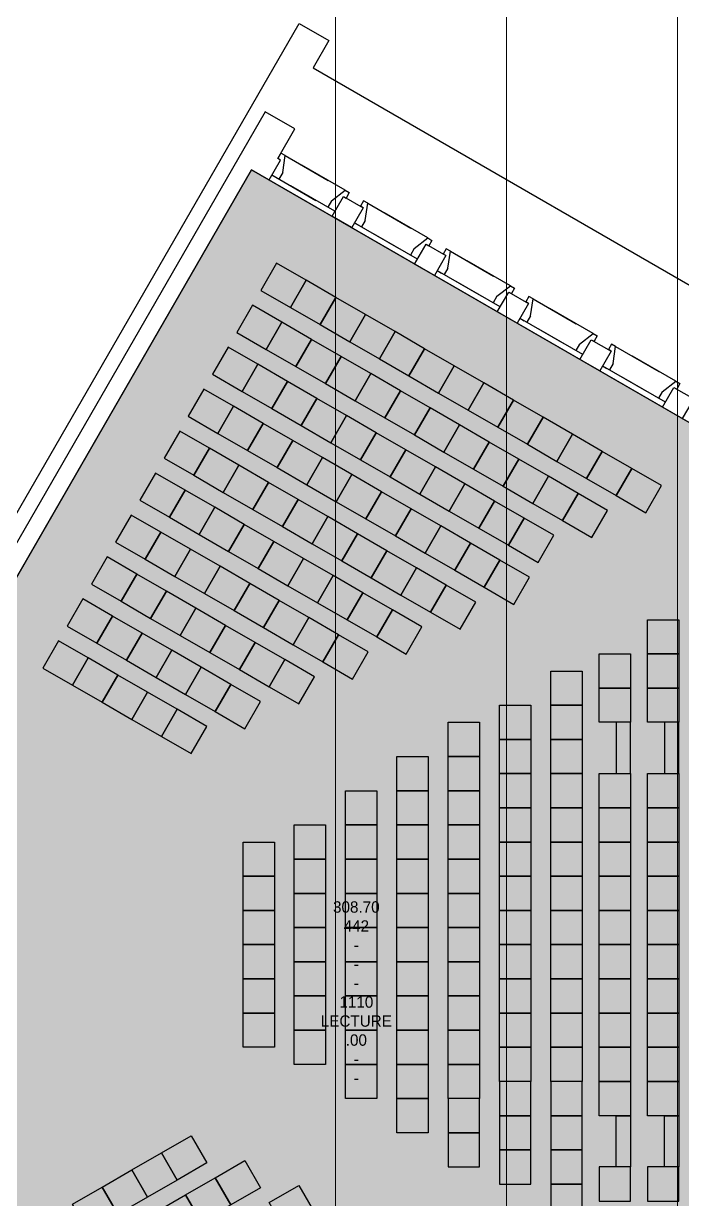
# Model space of a CAD drawing. Header units: millimetres. Extents: x -48619 to 110430, y -11025 to 74938.
# Drawn here: x 59214 to 70780, y 33806 to 54435 of the extents above; entities that cross this region are included whole.
import ezdxf

# ---------------------------------------------------------------- set-up
doc = ezdxf.new("R2010")
doc.units = ezdxf.units.MM
for name, color, linetype in [('Boundaries_and_building_grids', 140, 'Continuous'), ('GROS$', 1, 'Continuous'), ('HL-TMP', 7, 'Continuous'), ('RM$', 5, 'Continuous'), ('RM$TXT', 5, 'Continuous'), ('SHOPFITTING', 4, 'Continuous'), ('WA_EXT', 7, 'Continuous'), ('WN', 4, 'Continuous')]:
    doc.layers.add(name, color=color, linetype=linetype)

msp = doc.modelspace()

# ---------------------------------------------------------------- hatches: boundary and pattern name
at = {"layer": 'HL-TMP', "true_color": 0xcc66ec}
msp.add_hatch(color=213, dxfattribs=at).paths.add_polyline_path([(71937, 40735), (72867, 41275), (72917, 41361), (73569, 42486), (73620, 42572), (72767, 43066), (72767, 45737), (72232, 46663), (71881, 46866), (63217, 51869), (57852, 42576), (57192, 42576), (57192, 42322), (57192, 40566), (56492, 40566), (56492, 38883), (56492, 35986), (57192, 35986), (57192, 33976), (57852, 33976), (63217, 24682), (63524, 24861), (72232, 29888), (72767, 30815), (72767, 33485), (73620, 33979), (72867, 35277), (71937, 35816)], flags=16)

# ---------------------------------------------------------------- linework, layer by layer
at = {"layer": 'Boundaries_and_building_grids', "color": 3, "linetype": 'Continuous', "lineweight": 0}
for p in [(64691, -3551), (67691, -3551), (70691, 16349)]:
    msp.add_xline(p, (0, 1), dxfattribs=at)
at = {"layer": 'GROS$', "linetype": 'Continuous', "flags": 128}
msp.add_lwpolyline([(57783, 43576), (64052, 54435), (64572, 54135), (64297, 53658), (72728, 48791)], dxfattribs=at)
at = {"layer": 'GROS$'}
msp.add_lwpolyline([(57852, 42576), (63217, 51869), (71931, 46839)], dxfattribs=at)
at = {"layer": 'RM$'}
msp.add_lwpolyline([(57852, 33976), (63217, 24682), (63524, 24861), (72232, 29888), (72767, 30815), (72767, 33485), (73620, 33979), (72867, 35277), (71937, 35816), (71937, 40735), (72867, 41275), (72917, 41361), (73569, 42486), (73620, 42572), (72767, 43066), (72767, 45737), (72232, 46663), (71881, 46866), (63217, 51869), (57852, 42576)], dxfattribs=at)
at = {"layer": 'SHOPFITTING', "linetype": 'Continuous'}
for points in [[(63656, 50230), (63381, 49753), (63901, 49453), (64176, 49930), (63656, 50230)], [(64176, 49930), (63901, 49453), (64421, 49153), (64696, 49630), (64176, 49930)], [(64696, 49630), (64421, 49153), (64940, 48853), (65215, 49330), (64696, 49630)], [(63231, 49494), (62956, 49017), (63476, 48717), (63751, 49194), (63231, 49494)], [(65215, 49330), (64940, 48853), (65460, 48553), (65735, 49030), (65215, 49330)], [(63751, 49194), (63476, 48717), (63996, 48417), (64271, 48894), (63751, 49194)], [(64271, 48894), (63996, 48417), (64515, 48117), (64790, 48594), (64271, 48894)], [(65735, 49030), (65460, 48553), (65979, 48253), (66254, 48730), (65735, 49030)], [(62806, 48757), (62531, 48281), (63051, 47981), (63326, 48457), (62806, 48757)], [(66254, 48730), (65979, 48253), (66499, 47953), (66774, 48430), (66254, 48730)], [(64790, 48594), (64515, 48117), (65035, 47817), (65310, 48293), (64790, 48594)], [(63326, 48457), (63051, 47981), (63571, 47681), (63846, 48157), (63326, 48457)], [(65310, 48293), (65035, 47817), (65554, 47517), (65829, 47993), (65310, 48293)], [(66774, 48430), (66499, 47953), (67019, 47653), (67294, 48129), (66774, 48430)], [(63846, 48157), (63571, 47681), (64090, 47381), (64365, 47857), (63846, 48157)], [(67294, 48129), (67019, 47653), (67538, 47353), (67813, 47829), (67294, 48129)], [(62381, 48021), (62106, 47545), (62626, 47245), (62901, 47721), (62381, 48021)], [(65829, 47993), (65554, 47517), (66074, 47217), (66349, 47693), (65829, 47993)], [(62901, 47721), (62626, 47245), (63146, 46945), (63421, 47421), (62901, 47721)], [(64365, 47857), (64090, 47381), (64610, 47081), (64885, 47557), (64365, 47857)], [(66349, 47693), (66074, 47217), (66594, 46917), (66869, 47393), (66349, 47693)], [(67813, 47829), (67538, 47353), (68058, 47053), (68333, 47529), (67813, 47829)], [(64885, 47557), (64610, 47081), (65129, 46781), (65404, 47257), (64885, 47557)], [(68333, 47529), (68058, 47053), (68577, 46753), (68852, 47229), (68333, 47529)], [(61956, 47285), (61681, 46809), (62201, 46509), (62476, 46985), (61956, 47285)], [(63421, 47421), (63146, 46945), (63665, 46645), (63940, 47121), (63421, 47421)], [(65404, 47257), (65129, 46781), (65649, 46481), (65924, 46957), (65404, 47257)], [(66869, 47393), (66594, 46917), (67113, 46617), (67388, 47093), (66869, 47393)], [(63940, 47121), (63665, 46645), (64185, 46345), (64460, 46821), (63940, 47121)], [(67388, 47093), (67113, 46617), (67633, 46317), (67908, 46793), (67388, 47093)], [(68852, 47229), (68577, 46753), (69097, 46453), (69372, 46929), (68852, 47229)], [(62476, 46985), (62201, 46509), (62721, 46209), (62996, 46685), (62476, 46985)], [(65924, 46957), (65649, 46481), (66169, 46181), (66444, 46657), (65924, 46957)], [(69372, 46929), (69097, 46453), (69617, 46153), (69892, 46629), (69372, 46929)], [(62996, 46685), (62721, 46209), (63240, 45909), (63515, 46385), (62996, 46685)], [(64460, 46821), (64185, 46345), (64704, 46045), (64979, 46521), (64460, 46821)], [(66444, 46657), (66169, 46181), (66688, 45881), (66963, 46357), (66444, 46657)], [(67908, 46793), (67633, 46317), (68152, 46017), (68427, 46493), (67908, 46793)], [(69892, 46629), (69617, 46153), (70136, 45853), (70411, 46329), (69892, 46629)], [(61531, 46549), (61256, 46073), (61776, 45773), (62051, 46249), (61531, 46549)], [(64979, 46521), (64704, 46045), (65224, 45745), (65499, 46221), (64979, 46521)], [(68427, 46493), (68152, 46017), (68672, 45717), (68947, 46193), (68427, 46493)], [(62051, 46249), (61776, 45773), (62296, 45473), (62571, 45949), (62051, 46249)], [(63515, 46385), (63240, 45909), (63760, 45609), (64035, 46085), (63515, 46385)], [(65499, 46221), (65224, 45745), (65744, 45445), (66019, 45921), (65499, 46221)], [(66963, 46357), (66688, 45881), (67208, 45581), (67483, 46057), (66963, 46357)], [(64035, 46085), (63760, 45609), (64279, 45309), (64554, 45785), (64035, 46085)], [(67483, 46057), (67208, 45581), (67727, 45281), (68002, 45757), (67483, 46057)], [(68947, 46193), (68672, 45717), (69192, 45417), (69467, 45893), (68947, 46193)], [(61106, 45813), (60831, 45337), (61351, 45037), (61626, 45513), (61106, 45813)], [(62571, 45949), (62296, 45473), (62815, 45173), (63090, 45649), (62571, 45949)], [(66019, 45921), (65744, 45445), (66263, 45145), (66538, 45621), (66019, 45921)], [(63090, 45649), (62815, 45173), (63335, 44873), (63610, 45349), (63090, 45649)], [(64554, 45785), (64279, 45309), (64799, 45009), (65074, 45485), (64554, 45785)], [(66538, 45621), (66263, 45145), (66783, 44845), (67058, 45321), (66538, 45621)], [(68002, 45757), (67727, 45281), (68247, 44981), (68522, 45457), (68002, 45757)], [(61626, 45513), (61351, 45037), (61871, 44737), (62146, 45213), (61626, 45513)], [(65074, 45485), (64799, 45009), (65319, 44709), (65594, 45185), (65074, 45485)], [(62146, 45213), (61871, 44737), (62390, 44437), (62665, 44913), (62146, 45213)], [(63610, 45349), (63335, 44873), (63854, 44573), (64129, 45049), (63610, 45349)], [(65594, 45185), (65319, 44709), (65838, 44409), (66113, 44885), (65594, 45185)], [(67058, 45321), (66783, 44845), (67302, 44545), (67577, 45021), (67058, 45321)], [(60681, 45077), (60406, 44601), (60926, 44301), (61201, 44777), (60681, 45077)], [(64129, 45049), (63854, 44573), (64374, 44273), (64649, 44749), (64129, 45049)], [(67577, 45021), (67302, 44545), (67822, 44245), (68097, 44721), (67577, 45021)], [(61201, 44777), (60926, 44301), (61446, 44000), (61721, 44477), (61201, 44777)], [(62665, 44913), (62390, 44437), (62910, 44137), (63185, 44613), (62665, 44913)], [(66113, 44885), (65838, 44409), (66358, 44109), (66633, 44585), (66113, 44885)], [(63185, 44613), (62910, 44137), (63429, 43837), (63704, 44313), (63185, 44613)], [(64649, 44749), (64374, 44273), (64894, 43973), (65169, 44449), (64649, 44749)], [(66633, 44585), (66358, 44109), (66877, 43809), (67152, 44285), (66633, 44585)], [(61721, 44477), (61446, 44000), (61965, 43700), (62240, 44177), (61721, 44477)], [(65169, 44449), (64894, 43973), (65413, 43673), (65688, 44149), (65169, 44449)], [(60256, 44341), (59981, 43864), (60501, 43564), (60776, 44041), (60256, 44341)], [(62240, 44177), (61965, 43700), (62485, 43400), (62760, 43877), (62240, 44177)], [(63704, 44313), (63429, 43837), (63949, 43536), (64224, 44013), (63704, 44313)], [(65688, 44149), (65413, 43673), (65933, 43373), (66208, 43849), (65688, 44149)], [(60776, 44041), (60501, 43564), (61021, 43264), (61296, 43741), (60776, 44041)], [(64224, 44013), (63949, 43536), (64469, 43236), (64744, 43713), (64224, 44013)], [(70717, 43976), (70717, 43376), (70167, 43376), (70167, 43976), (70717, 43976)], [(61296, 43741), (61021, 43264), (61540, 42964), (61815, 43441), (61296, 43741)], [(62760, 43877), (62485, 43400), (63004, 43100), (63279, 43577), (62760, 43877)], [(59831, 43605), (59556, 43128), (60076, 42828), (60351, 43305), (59831, 43605)], [(63279, 43577), (63004, 43100), (63524, 42800), (63799, 43277), (63279, 43577)], [(64744, 43713), (64469, 43236), (64988, 42936), (65263, 43413), (64744, 43713)], [(61815, 43441), (61540, 42964), (62060, 42664), (62335, 43141), (61815, 43441)], [(69867, 43376), (69867, 42776), (69317, 42776), (69317, 43376), (69867, 43376)], [(70717, 43376), (70717, 42776), (70167, 42776), (70167, 43376), (70717, 43376)], [(60351, 43305), (60076, 42828), (60596, 42528), (60871, 43005), (60351, 43305)], [(62335, 43141), (62060, 42664), (62579, 42364), (62854, 42841), (62335, 43141)], [(63799, 43277), (63524, 42800), (64044, 42500), (64319, 42977), (63799, 43277)], [(60871, 43005), (60596, 42528), (61115, 42228), (61390, 42705), (60871, 43005)], [(69017, 43076), (69017, 42476), (68467, 42476), (68467, 43076), (69017, 43076)], [(69017, 43076), (69017, 42476), (68467, 42476), (68467, 43076), (69017, 43076)], [(61390, 42705), (61115, 42228), (61635, 41928), (61910, 42405), (61390, 42705)], [(62854, 42841), (62579, 42364), (63099, 42064), (63374, 42541), (62854, 42841)], [(69867, 42776), (69867, 42176), (69317, 42176), (69317, 42776), (69867, 42776)], [(70717, 42776), (70717, 42176), (70167, 42176), (70167, 42776), (70717, 42776)], [(61910, 42405), (61635, 41928), (62154, 41628), (62429, 42104), (61910, 42405)], [(68117, 42476), (68117, 41876), (67567, 41876), (67567, 42476), (68117, 42476)], [(68117, 42476), (68117, 41876), (67567, 41876), (67567, 42476), (68117, 42476)], [(69017, 42476), (69017, 41876), (68467, 41876), (68467, 42476), (69017, 42476)], [(69017, 42476), (69017, 41876), (68467, 41876), (68467, 42476), (69017, 42476)], [(67217, 42176), (67217, 41576), (66667, 41576), (66667, 42176), (67217, 42176)], [(67217, 42176), (67217, 41576), (66667, 41576), (66667, 42176), (67217, 42176)], [(69867, 42176), (69617, 42176), (69617, 41276), (69867, 41276), (69867, 42176)], [(70717, 42176), (70467, 42176), (70467, 41276), (70717, 41276), (70717, 42176)], [(68117, 41876), (68117, 41276), (67567, 41276), (67567, 41876), (68117, 41876)], [(68117, 41876), (68117, 41276), (67567, 41276), (67567, 41876), (68117, 41876)], [(69017, 41876), (69017, 41276), (68467, 41276), (68467, 41876), (69017, 41876)], [(69017, 41876), (69017, 41276), (68467, 41276), (68467, 41876), (69017, 41876)], [(66317, 41576), (66317, 40976), (65767, 40976), (65767, 41576), (66317, 41576)], [(67217, 41576), (67217, 40976), (66667, 40976), (66667, 41576), (67217, 41576)], [(67217, 41576), (67217, 40976), (66667, 40976), (66667, 41576), (67217, 41576)], [(68117, 41276), (68117, 40676), (67567, 40676), (67567, 41276), (68117, 41276)], [(68117, 41276), (68117, 40676), (67567, 40676), (67567, 41276), (68117, 41276)], [(69017, 41276), (69017, 40676), (68467, 40676), (68467, 41276), (69017, 41276)], [(69017, 41276), (69017, 40676), (68467, 40676), (68467, 41276), (69017, 41276)], [(69867, 40676), (69317, 40676), (69317, 41276), (69867, 41276), (69867, 40676)], [(70717, 40676), (70167, 40676), (70167, 41276), (70717, 41276), (70717, 40676)], [(65417, 40976), (65417, 40376), (64867, 40376), (64867, 40976), (65417, 40976)], [(66317, 40976), (66317, 40376), (65767, 40376), (65767, 40976), (66317, 40976)], [(66317, 40976), (66317, 40376), (65767, 40376), (65767, 40976), (66317, 40976)], [(67217, 40976), (67217, 40376), (66667, 40376), (66667, 40976), (67217, 40976)], [(67217, 40976), (67217, 40376), (66667, 40376), (66667, 40976), (67217, 40976)], [(68117, 40676), (68117, 40076), (67567, 40076), (67567, 40676), (68117, 40676)], [(68117, 40676), (68117, 40076), (67567, 40076), (67567, 40676), (68117, 40676)], [(69017, 40676), (69017, 40076), (68467, 40076), (68467, 40676), (69017, 40676)], [(69017, 40676), (69017, 40076), (68467, 40076), (68467, 40676), (69017, 40676)], [(69867, 40076), (69317, 40076), (69317, 40676), (69867, 40676), (69867, 40076)], [(70717, 40076), (70167, 40076), (70167, 40676), (70717, 40676), (70717, 40076)], [(64517, 40376), (64517, 39776), (63967, 39776), (63967, 40376), (64517, 40376)], [(65417, 40376), (65417, 39776), (64867, 39776), (64867, 40376), (65417, 40376)], [(65417, 40376), (65417, 39776), (64867, 39776), (64867, 40376), (65417, 40376)], [(66317, 40376), (66317, 39776), (65767, 39776), (65767, 40376), (66317, 40376)], [(66317, 40376), (66317, 39776), (65767, 39776), (65767, 40376), (66317, 40376)], [(67217, 40376), (67217, 39776), (66667, 39776), (66667, 40376), (67217, 40376)], [(67217, 40376), (67217, 39776), (66667, 39776), (66667, 40376), (67217, 40376)], [(63617, 40076), (63617, 39476), (63067, 39476), (63067, 40076), (63617, 40076)], [(68117, 40076), (68117, 39476), (67567, 39476), (67567, 40076), (68117, 40076)], [(68117, 40076), (68117, 39476), (67567, 39476), (67567, 40076), (68117, 40076)], [(69017, 40076), (69017, 39476), (68467, 39476), (68467, 40076), (69017, 40076)], [(69017, 40076), (69017, 39476), (68467, 39476), (68467, 40076), (69017, 40076)], [(69867, 39476), (69317, 39476), (69317, 40076), (69867, 40076), (69867, 39476)], [(70717, 39476), (70167, 39476), (70167, 40076), (70717, 40076), (70717, 39476)], [(64517, 39776), (64517, 39176), (63967, 39176), (63967, 39776), (64517, 39776)], [(64517, 39776), (64517, 39176), (63967, 39176), (63967, 39776), (64517, 39776)], [(65417, 39776), (65417, 39176), (64867, 39176), (64867, 39776), (65417, 39776)], [(65417, 39776), (65417, 39176), (64867, 39176), (64867, 39776), (65417, 39776)], [(66317, 39776), (66317, 39176), (65767, 39176), (65767, 39776), (66317, 39776)], [(66317, 39776), (66317, 39176), (65767, 39176), (65767, 39776), (66317, 39776)], [(67217, 39776), (67217, 39176), (66667, 39176), (66667, 39776), (67217, 39776)], [(67217, 39776), (67217, 39176), (66667, 39176), (66667, 39776), (67217, 39776)], [(63617, 39476), (63617, 38876), (63067, 38876), (63067, 39476), (63617, 39476)], [(68117, 39476), (68117, 38876), (67567, 38876), (67567, 39476), (68117, 39476)], [(68117, 39476), (68117, 38876), (67567, 38876), (67567, 39476), (68117, 39476)], [(69017, 39476), (69017, 38876), (68467, 38876), (68467, 39476), (69017, 39476)], [(69017, 39476), (69017, 38876), (68467, 38876), (68467, 39476), (69017, 39476)], [(69867, 38876), (69317, 38876), (69317, 39476), (69867, 39476), (69867, 38876)], [(70717, 38876), (70167, 38876), (70167, 39476), (70717, 39476), (70717, 38876)], [(64517, 39176), (64517, 38576), (63967, 38576), (63967, 39176), (64517, 39176)], [(64517, 39176), (64517, 38576), (63967, 38576), (63967, 39176), (64517, 39176)], [(65417, 39176), (65417, 38576), (64867, 38576), (64867, 39176), (65417, 39176)], [(65417, 39176), (65417, 38576), (64867, 38576), (64867, 39176), (65417, 39176)], [(66317, 39176), (66317, 38576), (65767, 38576), (65767, 39176), (66317, 39176)], [(66317, 39176), (66317, 38576), (65767, 38576), (65767, 39176), (66317, 39176)], [(67217, 39176), (67217, 38576), (66667, 38576), (66667, 39176), (67217, 39176)], [(67217, 39176), (67217, 38576), (66667, 38576), (66667, 39176), (67217, 39176)], [(63617, 38876), (63617, 38276), (63067, 38276), (63067, 38876), (63617, 38876)], [(68117, 38876), (68117, 38276), (67567, 38276), (67567, 38876), (68117, 38876)], [(68117, 38876), (68117, 38276), (67567, 38276), (67567, 38876), (68117, 38876)], [(69017, 38876), (69017, 38276), (68467, 38276), (68467, 38876), (69017, 38876)], [(69017, 38876), (69017, 38276), (68467, 38276), (68467, 38876), (69017, 38876)], [(69867, 38276), (69317, 38276), (69317, 38876), (69867, 38876), (69867, 38276)], [(70717, 38276), (70167, 38276), (70167, 38876), (70717, 38876), (70717, 38276)], [(64517, 38576), (64517, 37976), (63967, 37976), (63967, 38576), (64517, 38576)], [(64517, 38576), (64517, 37976), (63967, 37976), (63967, 38576), (64517, 38576)], [(65417, 38576), (65417, 37976), (64867, 37976), (64867, 38576), (65417, 38576)], [(65417, 38576), (65417, 37976), (64867, 37976), (64867, 38576), (65417, 38576)], [(66317, 38576), (66317, 37976), (65767, 37976), (65767, 38576), (66317, 38576)], [(66317, 38576), (66317, 37976), (65767, 37976), (65767, 38576), (66317, 38576)], [(67217, 38576), (67217, 37976), (66667, 37976), (66667, 38576), (67217, 38576)], [(67217, 38576), (67217, 37976), (66667, 37976), (66667, 38576), (67217, 38576)], [(63617, 38276), (63617, 37676), (63067, 37676), (63067, 38276), (63617, 38276)], [(68117, 38276), (68117, 37676), (67567, 37676), (67567, 38276), (68117, 38276)], [(68117, 38276), (68117, 37676), (67567, 37676), (67567, 38276), (68117, 38276)], [(69017, 38276), (69017, 37676), (68467, 37676), (68467, 38276), (69017, 38276)], [(69017, 38276), (69017, 37676), (68467, 37676), (68467, 38276), (69017, 38276)], [(69867, 37676), (69317, 37676), (69317, 38276), (69867, 38276), (69867, 37676)], [(70717, 37676), (70167, 37676), (70167, 38276), (70717, 38276), (70717, 37676)], [(64517, 37976), (64517, 37376), (63967, 37376), (63967, 37976), (64517, 37976)], [(64517, 37976), (64517, 37376), (63967, 37376), (63967, 37976), (64517, 37976)], [(65417, 37976), (65417, 37376), (64867, 37376), (64867, 37976), (65417, 37976)], [(65417, 37976), (65417, 37376), (64867, 37376), (64867, 37976), (65417, 37976)], [(66317, 37976), (66317, 37376), (65767, 37376), (65767, 37976), (66317, 37976)], [(66317, 37976), (66317, 37376), (65767, 37376), (65767, 37976), (66317, 37976)], [(67217, 37976), (67217, 37376), (66667, 37376), (66667, 37976), (67217, 37976)], [(67217, 37976), (67217, 37376), (66667, 37376), (66667, 37976), (67217, 37976)], [(63617, 37676), (63617, 37076), (63067, 37076), (63067, 37676), (63617, 37676)], [(68117, 37676), (68117, 37076), (67567, 37076), (67567, 37676), (68117, 37676)], [(68117, 37676), (68117, 37076), (67567, 37076), (67567, 37676), (68117, 37676)], [(69017, 37676), (69017, 37076), (68467, 37076), (68467, 37676), (69017, 37676)], [(69017, 37676), (69017, 37076), (68467, 37076), (68467, 37676), (69017, 37676)], [(69867, 37076), (69317, 37076), (69317, 37676), (69867, 37676), (69867, 37076)], [(70717, 37076), (70167, 37076), (70167, 37676), (70717, 37676), (70717, 37076)], [(64517, 37376), (64517, 36776), (63967, 36776), (63967, 37376), (64517, 37376)], [(64517, 37376), (64517, 36776), (63967, 36776), (63967, 37376), (64517, 37376)], [(65417, 37376), (65417, 36776), (64867, 36776), (64867, 37376), (65417, 37376)], [(65417, 37376), (65417, 36776), (64867, 36776), (64867, 37376), (65417, 37376)], [(66317, 37376), (66317, 36776), (65767, 36776), (65767, 37376), (66317, 37376)], [(66317, 37376), (66317, 36776), (65767, 36776), (65767, 37376), (66317, 37376)], [(67217, 37376), (67217, 36776), (66667, 36776), (66667, 37376), (67217, 37376)], [(67217, 37376), (67217, 36776), (66667, 36776), (66667, 37376), (67217, 37376)], [(63617, 37076), (63617, 36476), (63067, 36476), (63067, 37076), (63617, 37076)], [(68117, 37076), (68117, 36476), (67567, 36476), (67567, 37076), (68117, 37076)], [(68117, 37076), (68117, 36476), (67567, 36476), (67567, 37076), (68117, 37076)], [(69017, 37076), (69017, 36476), (68467, 36476), (68467, 37076), (69017, 37076)], [(69017, 37076), (69017, 36476), (68467, 36476), (68467, 37076), (69017, 37076)], [(69867, 36476), (69317, 36476), (69317, 37076), (69867, 37076), (69867, 36476)], [(70717, 36476), (70167, 36476), (70167, 37076), (70717, 37076), (70717, 36476)], [(64517, 36776), (64517, 36176), (63967, 36176), (63967, 36776), (64517, 36776)], [(64517, 36776), (64517, 36176), (63967, 36176), (63967, 36776), (64517, 36776)], [(65417, 36776), (65417, 36176), (64867, 36176), (64867, 36776), (65417, 36776)], [(65417, 36776), (65417, 36176), (64867, 36176), (64867, 36776), (65417, 36776)], [(66317, 36776), (66317, 36176), (65767, 36176), (65767, 36776), (66317, 36776)], [(66317, 36776), (66317, 36176), (65767, 36176), (65767, 36776), (66317, 36776)], [(67217, 36776), (67217, 36176), (66667, 36176), (66667, 36776), (67217, 36776)], [(67217, 36776), (67217, 36176), (66667, 36176), (66667, 36776), (67217, 36776)], [(68117, 36476), (68117, 35876), (67567, 35876), (67567, 36476), (68117, 36476)], [(69017, 36476), (69017, 35876), (68467, 35876), (68467, 36476), (69017, 36476)], [(69867, 35876), (69317, 35876), (69317, 36476), (69867, 36476), (69867, 35876)], [(70717, 35876), (70167, 35876), (70167, 36476), (70717, 36476), (70717, 35876)], [(65417, 36176), (65417, 35576), (64867, 35576), (64867, 36176), (65417, 36176)], [(65417, 36176), (65417, 35576), (64867, 35576), (64867, 36176), (65417, 36176)], [(66317, 36176), (66317, 35576), (65767, 35576), (65767, 36176), (66317, 36176)], [(66317, 36176), (66317, 35576), (65767, 35576), (65767, 36176), (66317, 36176)], [(67217, 36176), (67217, 35576), (66667, 35576), (66667, 36176), (67217, 36176)], [(68117, 35276), (68117, 35876), (67567, 35876), (67567, 35276), (68117, 35276)], [(69017, 35276), (69017, 35876), (68467, 35876), (68467, 35276), (69017, 35276)], [(69867, 35276), (69317, 35276), (69317, 35876), (69867, 35876), (69867, 35276)], [(70717, 35276), (70167, 35276), (70167, 35876), (70717, 35876), (70717, 35276)], [(66317, 35576), (66317, 34976), (65767, 34976), (65767, 35576), (66317, 35576)], [(66317, 35576), (66317, 34976), (65767, 34976), (65767, 35576), (66317, 35576)], [(67217, 34976), (67217, 35576), (66667, 35576), (66667, 34976), (67217, 34976)], [(68117, 34676), (68117, 35276), (67567, 35276), (67567, 34676), (68117, 34676)], [(69017, 34676), (69017, 35276), (68467, 35276), (68467, 34676), (69017, 34676)], [(69867, 34376), (69617, 34376), (69617, 35276), (69867, 35276), (69867, 34376)], [(70717, 34376), (70467, 34376), (70467, 35276), (70717, 35276), (70717, 34376)], [(61910, 34147), (61635, 34623), (62154, 34923), (62429, 34447), (61910, 34147)], [(67217, 34376), (67217, 34976), (66667, 34976), (66667, 34376), (67217, 34376)], [(68117, 34076), (68117, 34676), (67567, 34676), (67567, 34076), (68117, 34076)], [(69017, 34076), (69017, 34676), (68467, 34676), (68467, 34076), (69017, 34076)], [(61390, 33847), (61115, 34323), (61635, 34623), (61910, 34147), (61390, 33847)], [(62854, 33711), (62579, 34187), (63099, 34487), (63374, 34011), (62854, 33711)], [(60871, 33547), (60596, 34023), (61115, 34323), (61390, 33847), (60871, 33547)], [(69867, 33776), (69867, 34376), (69317, 34376), (69317, 33776), (69867, 33776)], [(70717, 33776), (70717, 34376), (70167, 34376), (70167, 33776), (70717, 33776)], [(62335, 33411), (62060, 33887), (62579, 34187), (62854, 33711), (62335, 33411)], [(63799, 33275), (63524, 33751), (64044, 34051), (64319, 33575), (63799, 33275)], [(69017, 33476), (69017, 34076), (68467, 34076), (68467, 33476), (69017, 33476)], [(60351, 33247), (60076, 33723), (60596, 34023), (60871, 33547), (60351, 33247)], [(61815, 33111), (61540, 33587), (62060, 33887), (62335, 33411), (61815, 33111)]]:
    msp.add_lwpolyline(points, dxfattribs=at)
at = {"layer": 'WA_EXT', "linetype": 'Continuous'}
for p, q in [((63457, 52885), (58083, 43576)), ((63977, 52585), (63457, 52885)), ((63677, 52065), (63977, 52585)), ((63525, 51692), (63725, 52038)), ((63217, 51869), (57852, 42576)), ((63217, 51869), (63525, 51692))]:
    msp.add_line(p, q, dxfattribs=at)
for points in [[(64629, 51054), (64829, 51400), (65175, 51200), (64975, 50854), (64629, 51054)], [(66079, 50216), (66279, 50563), (66626, 50363), (66426, 50016), (66079, 50216)], [(67530, 49379), (67730, 49725), (68076, 49525), (67876, 49179), (67530, 49379)], [(68980, 48541), (69180, 48888), (69527, 48688), (69327, 48341), (68980, 48541)], [(70431, 47704), (70631, 48050), (70977, 47850), (70777, 47504), (70431, 47704)]]:
    msp.add_lwpolyline(points, dxfattribs=at)
at = {"layer": 'WN', "linetype": 'Continuous'}
for p, q in [((63732, 52161), (63677, 52065)), ((63725, 52038), (63677, 52065)), ((63805, 52119), (63732, 52161)), ((63763, 51820), (63805, 52119)), ((63805, 52119), (64564, 51680)), ((63763, 51820), (63698, 51707)), ((64859, 51510), (64100, 51948)), ((63575, 51778), (63652, 51734)), ((63575, 51778), (64345, 51333)), ((64679, 51141), (63909, 51585)), ((64621, 51324), (64859, 51510)), ((64829, 51400), (64876, 51373)), ((64859, 51510), (64931, 51468)), ((64931, 51468), (64876, 51373)), ((64621, 51324), (64556, 51212)), ((65183, 51323), (65128, 51228)), ((65175, 51200), (65128, 51228)), ((65255, 51281), (65183, 51323)), ((65213, 50982), (65255, 51281)), ((65255, 51281), (66014, 50843)), ((65213, 50982), (65148, 50870)), ((66309, 50673), (65550, 51111)), ((65025, 50941), (65795, 50496)), ((65025, 50941), (65102, 50896)), ((66129, 50303), (65359, 50748)), ((66071, 50487), (66309, 50673)), ((66279, 50563), (66327, 50535)), ((66309, 50673), (66382, 50630)), ((66382, 50630), (66327, 50535)), ((66071, 50487), (66006, 50374)), ((66633, 50485), (66578, 50390)), ((66626, 50363), (66578, 50390)), ((66706, 50443), (66633, 50485)), ((66664, 50145), (66706, 50443)), ((66706, 50443), (67465, 50005)), ((66664, 50145), (66599, 50032)), ((67760, 49835), (67001, 50273)), ((66476, 50103), (67246, 49658)), ((66476, 50103), (66553, 50058)), ((67580, 49465), (66810, 49910)), ((67522, 49649), (67760, 49835)), ((67730, 49725), (67778, 49698)), ((67760, 49835), (67833, 49793)), ((67833, 49793), (67778, 49698)), ((67522, 49649), (67457, 49536)), ((68084, 49648), (68029, 49553)), ((68076, 49525), (68029, 49553)), ((68157, 49606), (68084, 49648)), ((68114, 49307), (68157, 49606)), ((68157, 49606), (68915, 49168)), ((68114, 49307), (68049, 49194)), ((69210, 48997), (68451, 49436)), ((67926, 49265), (68003, 49221)), ((67926, 49265), (68696, 48821)), ((69030, 48628), (68260, 49072)), ((68973, 48811), (69210, 48997)), ((69210, 48997), (69283, 48955)), ((69283, 48955), (69228, 48860)), ((68973, 48811), (68907, 48699)), ((69180, 48888), (69228, 48860)), ((69534, 48810), (69479, 48715)), ((69527, 48688), (69479, 48715)), ((69607, 48768), (69534, 48810)), ((69565, 48469), (69607, 48768)), ((69607, 48768), (70366, 48330)), ((70661, 48160), (69902, 48598)), ((69377, 48428), (69454, 48383)), ((69377, 48428), (70147, 47983)), ((69565, 48469), (69500, 48357)), ((70481, 47790), (69711, 48235)), ((70423, 47974), (70661, 48160)), ((70661, 48160), (70734, 48118)), ((70734, 48118), (70679, 48022)), ((70423, 47974), (70358, 47861)), ((70631, 48050), (70679, 48022))]:
    msp.add_line(p, q, dxfattribs=at)

# ---------------------------------------------------------------- texts
at = {"layer": 'RM$TXT', "insert": (65056, 35836), "char_height": 200, "attachment_point": 8}
msp.add_mtext('308.70^M^J442^M^J-^M^J-^M^J-^M^J1110^M^JLECTURE^M^J.00^M^J-^M^J-^M^J', dxfattribs=at)

doc.saveas('drawing.dxf')
